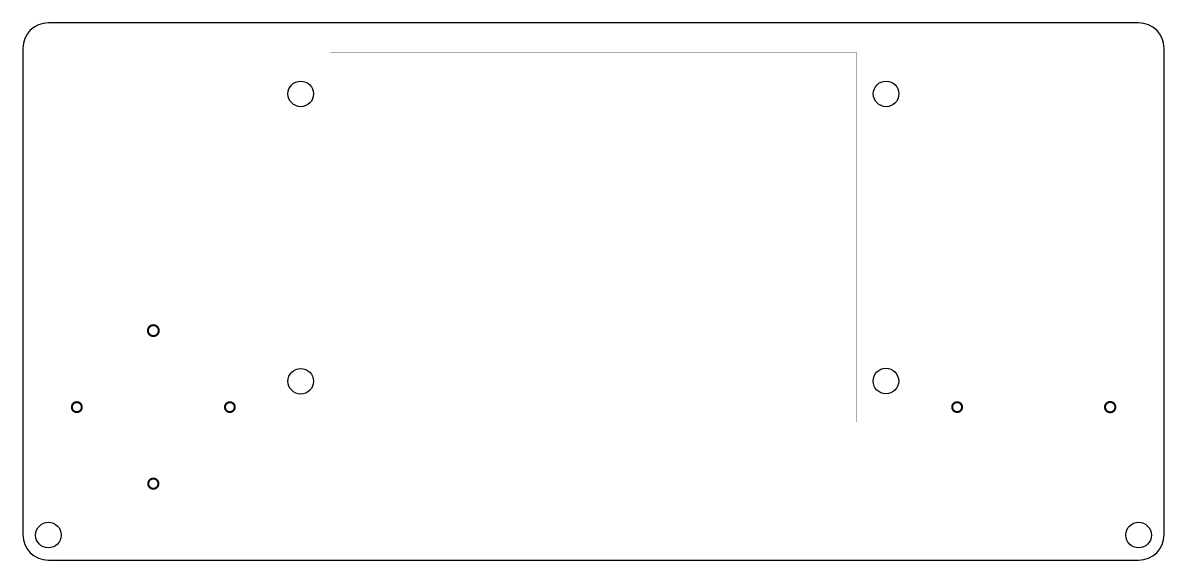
# Model space of a CAD drawing. Extents: x 1 to 114, y 9 to 62.
import ezdxf

# ---------------------------------------------------------------- set-up
doc = ezdxf.new("R2010")
doc.units = 0
doc.layers.add('20', color=253, linetype='CONTINUOUS')
doc.layers.add('21', color=253, linetype='CONTINUOUS')

msp = doc.modelspace()

# ---------------------------------------------------------------- linework, layer by layer
at = {"layer": '20'}
for p, q in [((111.3792, 62.3216), (3.175, 62.3216)), ((0.635, 59.7816), (0.635, 11.5316)), ((113.9192, 11.5316), (113.9192, 59.7816)), ((3.175, 8.9916), (111.3792, 8.9916))]:
    msp.add_line(p, q, dxfattribs=at)
for centre in [(28.2194, 55.2704), (86.3219, 55.2704), (28.2194, 26.7462), (86.2965, 26.7716), (3.175, 11.4808), (111.379, 11.4808)]:
    msp.add_circle(centre, 1.27, dxfattribs=at)
for centre, start, end in [((3.175, 59.7816), 90, 180), ((111.3792, 59.7816), 0, 90), ((3.175, 11.5316), 180, 270), ((111.3792, 11.5316), 270, 0)]:
    msp.add_arc(centre, 2.54, start, end, dxfattribs=at)
at = {"layer": '21', "const_width": 0.0254}
for points in [[(31.1531, 59.3852), (83.3755, 59.3852)], [(31.1531, 22.7076), (31.1531, 59.3852)], [(83.3755, 59.3852), (83.3755, 22.7076)], [(83.3755, 22.7076), (31.1531, 22.7076)]]:
    msp.add_lwpolyline(points, dxfattribs=at)
at = {"layer": '21'}
for points, const_width in [([(31.1531, 59.3916, 1), (31.1531, 59.3789)], 0.0127), ([(31.1595, 59.3852, 1), (31.1468, 59.3852)], 0.0127), ([(83.3819, 59.3852, 1), (83.3692, 59.3852)], 0.0127), ([(83.3755, 59.3789, 1), (83.3755, 59.3916)], 0.0127), ([(13.589, 31.2366, 1), (13.589, 32.3142, 1), (13.589, 31.2366)], 0.2032), ([(5.9944, 23.6876, 1), (5.9944, 24.674, 1), (5.9944, 23.6876)], 0.2032), ([(21.1836, 23.6955, 1), (21.1836, 24.6661, 1), (21.1836, 23.6955)], 0.2032), ([(93.3704, 23.6929, 1), (93.3704, 24.6687, 1), (93.3704, 23.6929)], 0.2032), ([(108.5596, 23.6696, 1), (108.5596, 24.692, 1), (108.5596, 23.6696)], 0.2032), ([(31.1531, 22.714, 1), (31.1531, 22.7012)], 0.0127), ([(31.1468, 22.7076, 1), (31.1595, 22.7076)], 0.0127), ([(83.3692, 22.7076, 1), (83.3819, 22.7076)], 0.0127), ([(83.3755, 22.7012, 1), (83.3755, 22.714)], 0.0127), ([(13.589, 16.0833, 1), (13.589, 17.0891, 1), (13.589, 16.0833)], 0.2032)]:
    msp.add_lwpolyline(points, format="xyb", dxfattribs=dict(at, const_width=const_width))

doc.saveas('drawing.dxf')
